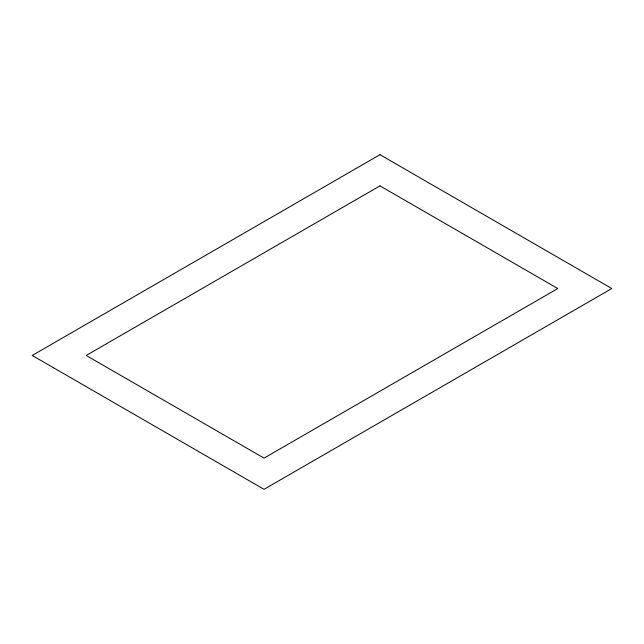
<?xml version="1.0" encoding="UTF-8"?>
<svg xmlns="http://www.w3.org/2000/svg" width="644" height="644" viewBox="0 0 644 644"><rect width="100%" height="100%" fill="white"/><g stroke="black" fill="none" stroke-linecap="round" stroke-linejoin="round"><path stroke-width="0.97" d="M379.96 154.689L32.2 355.464L264.04 489.311L611.8 288.536L379.96 154.689M379.96 185.875L86.216 355.464L264.04 458.126L557.784 288.536L379.96 185.875"/></g></svg>
